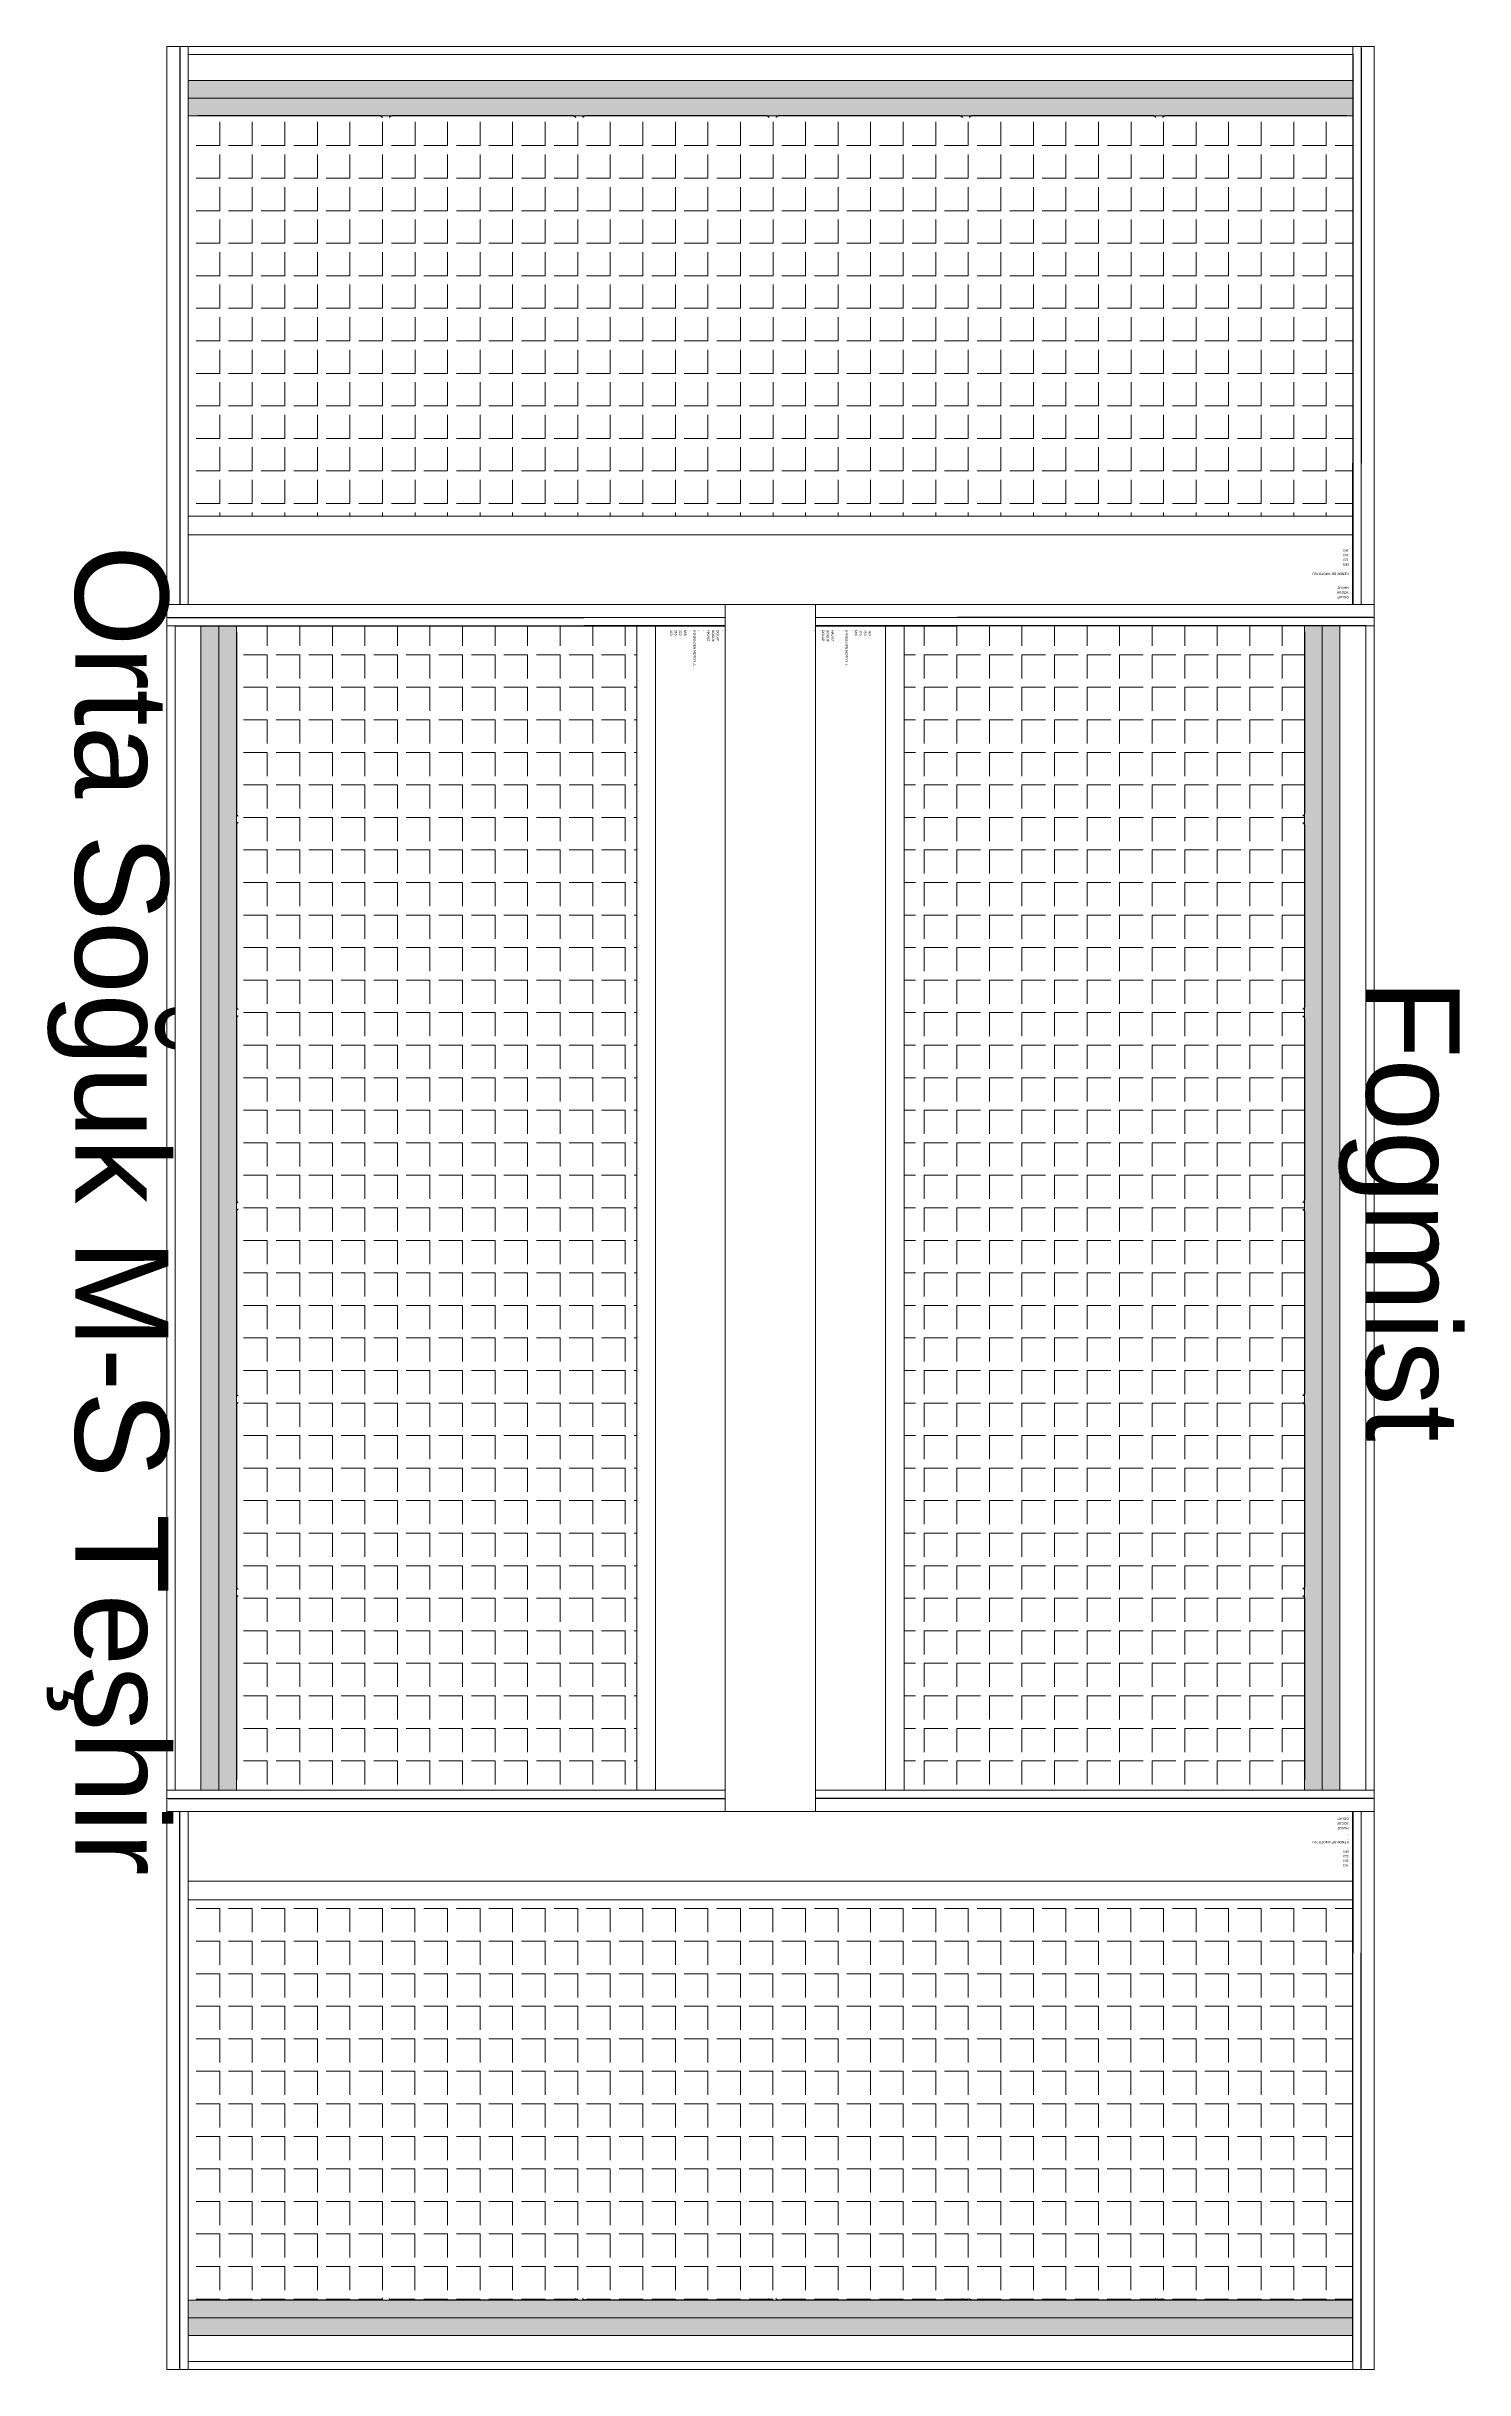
# Model space of a CAD drawing. Extents: x 2698 to 184165, y 3805 to 33846.
# Drawn here: x 165493 to 165797.3, y 29646 to 30144.8 of the extents above; entities that cross this region are included whole.
import ezdxf
from ezdxf.enums import TextEntityAlignment as Align

# ---------------------------------------------------------------- set-up
doc = ezdxf.new("R2010")
doc.units = 0
doc.header["$LTSCALE"] = 2
doc.layers.get('0').update_dxf_attribs({"color": 252, "linetype": 'CONTINUOUS'})
doc.layers.add('_MCA-0-MIM', color=252, linetype='CONTINUOUS', lineweight=18)
doc.layers.add('Planogram', color=252, linetype='CONTINUOUS')
doc.styles.get("Standard").update_dxf_attribs({"font": 'arial.ttf'})
doc.styles.add('Text Of Place', font='swissl.ttf', dxfattribs={"height": 50})
pattern_1 = [(270, (10589.6444, 17025.2724), (1.397, -3e-16), [1.016, -0.381]), (360, (10589.6444, 17025.2724), (3e-16, 1.397), [1.016, -0.381])]

# ---------------------------------------------------------------- blocks, each defined once
blk = doc.blocks.new('Soğuk M-S orta teşhir')
at = {"transparency": 33554687}
h = blk.add_hatch(dxfattribs=at)
h.set_pattern_fill('ANGLE', color=256, angle=-90)
h.set_pattern_definition([(270, (10589.6444, 17025.2724), (6.985, -1e-15), [5.08, -1.905]), (360, (10589.6444, 17025.2724), (2e-15, 6.985), [5.08, -1.905])])
h.paths.add_polyline_path([(13637.11, 3217.88), (13637.11, 3131.96), (13887.09, 3131.96), (13887.09, 3217.88)])
h = blk.add_hatch(dxfattribs=at)
h.set_pattern_fill('ANGLE', color=256, scale=0.2, angle=-90)
h.set_pattern_definition(pattern_1)
h.paths.add_polyline_path([(13887.07, 3128.16), (13887.07, 3131.96), (13637.11, 3131.96), (13637.11, 3128.16)])
h = blk.add_hatch(dxfattribs=at)
h.set_pattern_fill('ANGLE', color=256, scale=0.2, angle=-90)
h.set_pattern_definition(pattern_1)
h.paths.add_polyline_path([(13887.07, 3124.35), (13887.07, 3128.16), (13637.11, 3128.16), (13637.11, 3124.35)])
at = {"linetype": 'Continuous', "lineweight": 25}
for p, q in [((13637.11, 3236.87), (13637.11, 3236.87)), ((13637.11, 3236.87), (13637.11, 3206.51)), ((13637.11, 3118.79), (13637.11, 3236.87)), ((13888.88, 3206.51), (13888.88, 3236.87)), ((13635.33, 3117.31), (13635.33, 3206.51)), ((13888.88, 3117.31), (13888.88, 3206.51)), ((13638.39, 3131.96), (13677.39, 3131.96)), ((13679.89, 3131.96), (13718.89, 3131.96)), ((13721.39, 3131.96), (13760.39, 3131.96)), ((13762.89, 3131.96), (13801.89, 3131.96)), ((13804.39, 3131.96), (13843.39, 3131.96)), ((13845.89, 3131.96), (13884.89, 3131.96))]:
    blk.add_line(p, q, dxfattribs=at)
for p, q in [((13887.09, 3117.03), (13887.09, 3236.88)), ((13637.11, 3118.79), (13887.09, 3118.79))]:
    blk.add_line(p, q)
for points in [[(13635.33, 3236.87), (13635.33, 3117.03), (13632.56, 3117.03), (13632.56, 3236.87)], [(13637.11, 3117.03), (13637.11, 3236.87), (13635.33, 3236.87), (13635.33, 3117.03)], [(13887.09, 3221.88), (13887.09, 3236.87), (13637.11, 3236.87), (13637.11, 3221.88)], [(13887.09, 3117.03), (13887.09, 3236.87), (13888.88, 3236.87), (13888.88, 3117.03)], [(13888.88, 3236.87), (13888.88, 3117.03), (13891.65, 3117.03), (13891.65, 3236.87)], [(13637.11, 3217.88), (13637.11, 3131.96), (13887.09, 3131.96), (13887.09, 3217.88)], [(13887.07, 3128.16), (13887.07, 3131.96), (13637.11, 3131.96), (13637.11, 3128.16)], [(13887.07, 3124.35), (13887.07, 3128.16), (13637.11, 3128.16), (13637.11, 3124.35)], [(13637.11, 3118.79), (13637.11, 3117.03), (13887.09, 3117.03), (13887.09, 3118.79)]]:
    blk.add_lwpolyline(points, close=True)
at = {"linetype": 'Continuous', "lineweight": 25, "flags": 128}
for points in [[(13677.39, 3131.96), (13677.49, 3131.97), (13677.59, 3131.99), (13677.67, 3132.02), (13677.75, 3132.07), (13677.81, 3132.12), (13677.86, 3132.18), (13677.89, 3132.25), (13677.89, 3132.31)], [(13679.39, 3132.31), (13679.4, 3132.25), (13679.43, 3132.18), (13679.48, 3132.12), (13679.54, 3132.07), (13679.62, 3132.02), (13679.7, 3131.99), (13679.8, 3131.97), (13679.89, 3131.96)], [(13718.89, 3131.96), (13718.99, 3131.97), (13719.09, 3131.99), (13719.17, 3132.02), (13719.25, 3132.07), (13719.31, 3132.12), (13719.36, 3132.18), (13719.39, 3132.25), (13719.39, 3132.31)], [(13720.89, 3132.31), (13720.9, 3132.25), (13720.93, 3132.18), (13720.98, 3132.12), (13721.04, 3132.07), (13721.12, 3132.02), (13721.2, 3131.99), (13721.3, 3131.97), (13721.39, 3131.96)], [(13760.39, 3131.96), (13760.49, 3131.97), (13760.59, 3131.99), (13760.67, 3132.02), (13760.75, 3132.07), (13760.81, 3132.12), (13760.86, 3132.18), (13760.89, 3132.25), (13760.89, 3132.31)], [(13762.39, 3132.31), (13762.4, 3132.25), (13762.43, 3132.18), (13762.48, 3132.12), (13762.54, 3132.07), (13762.62, 3132.02), (13762.7, 3131.99), (13762.8, 3131.97), (13762.89, 3131.96)], [(13801.89, 3131.96), (13801.99, 3131.97), (13802.09, 3131.99), (13802.17, 3132.02), (13802.25, 3132.07), (13802.31, 3132.12), (13802.36, 3132.18), (13802.39, 3132.25), (13802.39, 3132.31)], [(13803.89, 3132.31), (13803.9, 3132.25), (13803.93, 3132.18), (13803.98, 3132.12), (13804.04, 3132.07), (13804.12, 3132.02), (13804.2, 3131.99), (13804.3, 3131.97), (13804.39, 3131.96)], [(13843.39, 3131.96), (13843.49, 3131.97), (13843.59, 3131.99), (13843.67, 3132.02), (13843.75, 3132.07), (13843.81, 3132.12), (13843.86, 3132.18), (13843.89, 3132.25), (13843.89, 3132.31)], [(13845.39, 3132.31), (13845.4, 3132.25), (13845.43, 3132.18), (13845.48, 3132.12), (13845.54, 3132.07), (13845.62, 3132.02), (13845.7, 3131.99), (13845.8, 3131.97), (13845.89, 3131.96)]]:
    blk.add_lwpolyline(points, dxfattribs=at)
at = {"layer": 'Planogram'}
for tag, p, height in [('ALAN', (13638.02, 3235.03), 0.5), ('ALT_TIP', (13638.02, 3233.03), 0.5), ('KILITLI', (13638.02, 3236.03), 0.1), ('TIP', (13638.02, 3234.03), 0.5), ('TANIM', (13638.02, 3232.03), 0.5), ('ALT_TANIM', (13638.02, 3231.03), 0.5), ('YAPI', (13638.02, 3229.03), 0.5), ('KAPAK', (13638.02, 3230.03), 0.5), ('KULLANIM_SEKLI', (13638.02, 3228.03), 0.5), ('KULLANIM', (13638.02, 3227.03), 0.5), ('YUKSEKLIK', (13638.02, 3224.03), 0.5), ('DERINLIK', (13638.02, 3226.03), 0.5), ('UZUNLUK', (13638.02, 3225.03), 0.5)]:
    blk.add_attdef(tag, p, '', height=height, dxfattribs=at)
blk = doc.blocks.new('ZEMİN KAT')
ref = blk.add_blockref('Soğuk M-S orta teşhir', (186837, 33261.81), dxfattribs=dict(rotation=180))
ref.add_attrib('ALAN', '-', (173198.98, 30025.78), dxfattribs={"layer": 'Planogram', "height": 0.5, "rotation": 180})
ref.add_attrib('KILITLI', 'H', (173198.98, 30024.78), dxfattribs={"layer": 'Planogram', "height": 0.1, "rotation": 180})
ref.add_attrib('YUKSEKLIK', '160', (173198.98, 30036.78), dxfattribs={"layer": 'Planogram', "height": 0.5, "rotation": 180})
ref.add_attrib('UZUNLUK', '250', (173198.98, 30035.78), dxfattribs={"layer": 'Planogram', "height": 0.5, "rotation": 180})
ref.add_attrib('DERINLIK', '120', (173198.98, 30034.78), dxfattribs={"layer": 'Planogram', "height": 0.5, "rotation": 180})
ref.add_attrib('KULLANIM', 'M/S', (173198.98, 30033.78), dxfattribs={"layer": 'Planogram', "height": 0.5, "rotation": 180})
ref.add_attrib('KULLANIM_SEKLI', '-', (173198.98, 30032.78), dxfattribs={"layer": 'Planogram', "height": 0.5, "rotation": 180})
ref.add_attrib('YAPI', 'KENDINDEN MOTORLU', (173198.98, 30031.78), dxfattribs={"layer": 'Planogram', "height": 0.5, "rotation": 180})
ref.add_attrib('KAPAK', '-', (173198.98, 30030.78), dxfattribs={"layer": 'Planogram', "height": 0.5, "rotation": 180})
ref.add_attrib('ALT_TANIM', '-', (173198.98, 30029.78), dxfattribs={"layer": 'Planogram', "height": 0.5, "rotation": 180})
ref.add_attrib('TANIM', 'HAVUZ', (173198.98, 30028.78), dxfattribs={"layer": 'Planogram', "height": 0.5, "rotation": 180})
ref.add_attrib('ALT_TIP', 'SOGUK', (173198.98, 30027.78), dxfattribs={"layer": 'Planogram', "height": 0.5, "rotation": 180})
ref.add_attrib('TIP', 'DOLAP', (173198.98, 30026.78), dxfattribs={"layer": 'Planogram', "height": 0.5, "rotation": 180})
ref = blk.add_blockref('Soğuk M-S orta teşhir', (169828.32, 43657.49), dxfattribs=dict(rotation=270))
ref.add_attrib('ALAN', '-', (173064.35, 30019.47), dxfattribs={"layer": 'Planogram', "height": 0.5, "rotation": 270})
ref.add_attrib('KILITLI', 'H', (173065.35, 30019.47), dxfattribs={"layer": 'Planogram', "height": 0.1, "rotation": 270})
ref.add_attrib('YUKSEKLIK', '160', (173053.35, 30019.47), dxfattribs={"layer": 'Planogram', "height": 0.5, "rotation": 270})
ref.add_attrib('UZUNLUK', '250', (173054.35, 30019.47), dxfattribs={"layer": 'Planogram', "height": 0.5, "rotation": 270})
ref.add_attrib('DERINLIK', '120', (173055.35, 30019.47), dxfattribs={"layer": 'Planogram', "height": 0.5, "rotation": 270})
ref.add_attrib('KULLANIM', 'M/S', (173056.35, 30019.47), dxfattribs={"layer": 'Planogram', "height": 0.5, "rotation": 270})
ref.add_attrib('KULLANIM_SEKLI', '-', (173057.35, 30019.47), dxfattribs={"layer": 'Planogram', "height": 0.5, "rotation": 270})
ref.add_attrib('YAPI', 'KENDINDEN MOTORLU', (173058.35, 30019.47), dxfattribs={"layer": 'Planogram', "height": 0.5, "rotation": 270})
ref.add_attrib('KAPAK', '-', (173059.35, 30019.47), dxfattribs={"layer": 'Planogram', "height": 0.5, "rotation": 270})
ref.add_attrib('ALT_TANIM', '-', (173060.35, 30019.47), dxfattribs={"layer": 'Planogram', "height": 0.5, "rotation": 270})
ref.add_attrib('TANIM', 'HAVUZ', (173061.35, 30019.47), dxfattribs={"layer": 'Planogram', "height": 0.5, "rotation": 270})
ref.add_attrib('ALT_TIP', 'SOGUK', (173062.35, 30019.47), dxfattribs={"layer": 'Planogram', "height": 0.5, "rotation": 270})
ref.add_attrib('TIP', 'DOLAP', (173063.35, 30019.47), dxfattribs={"layer": 'Planogram', "height": 0.5, "rotation": 270})
ref = blk.add_blockref('Soğuk M-S orta teşhir', (176321.47, 43657.49), dxfattribs=dict(xscale=-1, rotation=90))
ref.add_attrib('ALAN', '-', (173085.38, 30019.47), dxfattribs={"layer": 'Planogram', "height": 0.5, "rotation": 270})
ref.add_attrib('KILITLI', 'H', (173084.35, 30019.47), dxfattribs={"layer": 'Planogram', "height": 0.1, "rotation": 270})
ref.add_attrib('YUKSEKLIK', '160', (173095.95, 30019.47), dxfattribs={"layer": 'Planogram', "height": 0.5, "rotation": 270})
ref.add_attrib('UZUNLUK', '250', (173094.95, 30019.47), dxfattribs={"layer": 'Planogram', "height": 0.5, "rotation": 270})
ref.add_attrib('DERINLIK', '120', (173093.95, 30019.47), dxfattribs={"layer": 'Planogram', "height": 0.5, "rotation": 270})
ref.add_attrib('KULLANIM', 'M/S', (173092.95, 30019.47), dxfattribs={"layer": 'Planogram', "height": 0.5, "rotation": 270})
ref.add_attrib('KULLANIM_SEKLI', '-', (173092.38, 30019.47), dxfattribs={"layer": 'Planogram', "height": 0.5, "rotation": 270})
ref.add_attrib('YAPI', 'KENDINDEN MOTORLU', (173090.95, 30019.47), dxfattribs={"layer": 'Planogram', "height": 0.5, "rotation": 270})
ref.add_attrib('KAPAK', '-', (173090.38, 30019.47), dxfattribs={"layer": 'Planogram', "height": 0.5, "rotation": 270})
ref.add_attrib('ALT_TANIM', '-', (173089.38, 30019.47), dxfattribs={"layer": 'Planogram', "height": 0.5, "rotation": 270})
ref.add_attrib('TANIM', 'HAVUZ', (173087.95, 30019.47), dxfattribs={"layer": 'Planogram', "height": 0.5, "rotation": 270})
ref.add_attrib('ALT_TIP', 'SOGUK', (173086.95, 30019.47), dxfattribs={"layer": 'Planogram', "height": 0.5, "rotation": 270})
ref.add_attrib('TIP', 'DOLAP', (173085.95, 30019.47), dxfattribs={"layer": 'Planogram', "height": 0.5, "rotation": 270})
ref = blk.add_blockref('Soğuk M-S orta teşhir', (186837, 26528.97), dxfattribs=dict(xscale=-1))
ref.add_attrib('ALAN', '-', (173198.98, 29765.06), dxfattribs={"layer": 'Planogram', "height": 0.5, "rotation": 180})
ref.add_attrib('KILITLI', 'H', (173198.98, 29766.1), dxfattribs={"layer": 'Planogram', "height": 0.1, "rotation": 180})
ref.add_attrib('YUKSEKLIK', '160', (173198.98, 29754.49), dxfattribs={"layer": 'Planogram', "height": 0.5, "rotation": 180})
ref.add_attrib('UZUNLUK', '250', (173198.98, 29755.49), dxfattribs={"layer": 'Planogram', "height": 0.5, "rotation": 180})
ref.add_attrib('DERINLIK', '120', (173198.98, 29756.49), dxfattribs={"layer": 'Planogram', "height": 0.5, "rotation": 180})
ref.add_attrib('KULLANIM', 'M/S', (173198.98, 29757.5), dxfattribs={"layer": 'Planogram', "height": 0.5, "rotation": 180})
ref.add_attrib('KULLANIM_SEKLI', '-', (173198.98, 29758.06), dxfattribs={"layer": 'Planogram', "height": 0.5, "rotation": 180})
ref.add_attrib('YAPI', 'KENDINDEN MOTORLU', (173198.98, 29759.5), dxfattribs={"layer": 'Planogram', "height": 0.5, "rotation": 180})
ref.add_attrib('KAPAK', '-', (173198.98, 29760.06), dxfattribs={"layer": 'Planogram', "height": 0.5, "rotation": 180})
ref.add_attrib('ALT_TANIM', '-', (173198.98, 29761.06), dxfattribs={"layer": 'Planogram', "height": 0.5, "rotation": 180})
ref.add_attrib('TANIM', 'HAVUZ', (173198.98, 29762.49), dxfattribs={"layer": 'Planogram', "height": 0.5, "rotation": 180})
ref.add_attrib('ALT_TIP', 'SOGUK', (173198.98, 29763.5), dxfattribs={"layer": 'Planogram', "height": 0.5, "rotation": 180})
ref.add_attrib('TIP', 'DOLAP', (173198.98, 29764.5), dxfattribs={"layer": 'Planogram', "height": 0.5, "rotation": 180})
at = {"style": 'Text Of Place'}
for s, p in [('Orta Soğuk M-S Teşhir', (172925.69, 29894.87)), ('Fogmist', (173202.8, 29894.87))]:
    blk.add_text(s, height=20, rotation=270, dxfattribs=at).set_placement(p, align=Align.CENTER)
for tag, p in [('PLN_ID', (172923.07, 31560.21)), ('FORMAT', (174194.75, 31176.9)), ('UNITE_SAYISI', (174194.95, 31176.65)), ('GRUP', (174195.11, 31176.44)), ('PLANOGRAM_ADI', (174195.28, 31176.24)), ('PLN_ID', (173932.96, 31088.8)), ('FORMAT', (173764.03, 30846.27)), ('UNITE_SAYISI', (173764.22, 30846.03)), ('GRUP', (173764.39, 30845.81)), ('PLANOGRAM_ADI', (173764.55, 30845.61)), ('PLN_ID', (173765.43, 30824.23)), ('PLN_ID', (173999.9, 30002.66)), ('FORMAT', (170580.58, 29917.48)), ('UNITE_SAYISI', (170580.78, 29917.24)), ('GRUP', (170580.94, 29917.03)), ('PLANOGRAM_ADI', (170581.11, 29916.83)), ('PLN_ID', (170581.99, 29895.45)), ('FORMAT', (169488.77, 29510.59)), ('UNITE_SAYISI', (169488.97, 29510.35)), ('GRUP', (169489.13, 29510.13)), ('PLANOGRAM_ADI', (169489.3, 29509.94)), ('PLN_ID', (169490.17, 29488.55)), ('FORMAT', (173143.41, 29324.4)), ('UNITE_SAYISI', (173143.61, 29324.16)), ('GRUP', (173143.77, 29323.95)), ('PLANOGRAM_ADI', (173143.94, 29323.75)), ('PLN_ID', (173144.81, 29302.36))]:
    blk.add_attdef(tag, p, '', height=0.162, rotation=35.4182)
at = {"color": 252}
for tag, p in [('FORMAT', (173517.63, 30361.88)), ('UNITE_SAYISI', (173517.82, 30361.64)), ('GRUP', (173517.99, 30361.43)), ('PLANOGRAM_ADI', (173518.15, 30361.23)), ('PLN_ID', (173519.03, 30339.85)), ('FORMAT', (174014.71, 29571.22)), ('UNITE_SAYISI', (174014.9, 29570.97)), ('GRUP', (174015.07, 29570.76)), ('PLANOGRAM_ADI', (174015.23, 29570.56)), ('PLN_ID', (174016.11, 29549.18))]:
    blk.add_attdef(tag, p, '', height=0.162, rotation=35.4182, dxfattribs=at)
at = {"layer": 'Planogram'}
for tag, p, height, rotation in [('YUKSEKLIK', (172905.05, 31699.57), 0.5, 180), ('UZUNLUK', (172905.05, 31698.57), 0.5, 180), ('DERINLIK', (172905.05, 31697.57), 0.5, 180), ('YUKSEKLIK', (173410.05, 31699.57), 0.5, 180), ('UZUNLUK', (173410.05, 31698.57), 0.5, 180), ('DERINLIK', (173410.05, 31697.57), 0.5, 180), ('KULLANIM_SEKLI', (172905.05, 31695.57), 0.5, 180), ('ALT_TANIM', (172905.05, 31692.57), 0.5, 180), ('KULLANIM', (172905.05, 31696.57), 0.5, 180), ('KAPAK', (172905.05, 31693.57), 0.5, 180), ('YAPI', (172905.05, 31694.57), 0.5, 180), ('KULLANIM_SEKLI', (173410.05, 31695.57), 0.5, 180), ('ALT_TANIM', (173410.05, 31692.57), 0.5, 180), ('KULLANIM', (173410.05, 31696.57), 0.5, 180), ('KAPAK', (173410.05, 31693.57), 0.5, 180), ('YAPI', (173410.05, 31694.57), 0.5, 180), ('ALT_TIP', (172905.05, 31690.57), 0.5, 180), ('TANIM', (172905.05, 31691.57), 0.5, 180), ('ALAN', (172905.05, 31688.57), 0.5, 180), ('TIP', (172905.05, 31689.57), 0.5, 180), ('KILITLI', (172905.05, 31687.57), 0.1, 180), ('ALT_TIP', (173410.05, 31690.57), 0.5, 180), ('TANIM', (173410.05, 31691.57), 0.5, 180), ('ALAN', (173410.05, 31688.57), 0.5, 180), ('TIP', (173410.05, 31689.57), 0.5, 180), ('KILITLI', (173410.05, 31687.57), 0.1, 180), ('YUKSEKLIK', (173413.39, 31616), 0.5, 270), ('UZUNLUK', (173414.39, 31616), 0.5, 270), ('DERINLIK', (173415.39, 31616), 0.5, 270), ('KULLANIM', (173416.39, 31616), 0.5, 270), ('KULLANIM_SEKLI', (173417.39, 31616), 0.5, 270), ('YAPI', (173418.39, 31616), 0.5, 270), ('KAPAK', (173419.39, 31616), 0.5, 270), ('ALT_TANIM', (173420.39, 31616), 0.5, 270), ('TANIM', (173421.39, 31616), 0.5, 270), ('ALT_TIP', (173422.39, 31616), 0.5, 270), ('TIP', (173423.39, 31616), 0.5, 270), ('ALAN', (173424.39, 31616), 0.5, 270), ('KILITLI', (173425.39, 31616), 0.1, 270), ('YUKSEKLIK', (173511.98, 31599.42), 0.5, 180), ('UZUNLUK', (173511.98, 31598.42), 0.5, 180), ('YUKSEKLIK', (174141.98, 31599.42), 0.5, 180), ('UZUNLUK', (174141.98, 31598.42), 0.5, 180), ('KULLANIM_SEKLI', (173511.98, 31595.42), 0.5, 180), ('KULLANIM', (173511.98, 31596.42), 0.5, 180), ('DERINLIK', (173511.98, 31597.42), 0.5, 180), ('KAPAK', (173511.98, 31593.42), 0.5, 180), ('YAPI', (173511.98, 31594.42), 0.5, 180), ('KULLANIM_SEKLI', (174141.98, 31595.42), 0.5, 180), ('KULLANIM', (174141.98, 31596.42), 0.5, 180), ('DERINLIK', (174141.98, 31597.42), 0.5, 180), ('KAPAK', (174141.98, 31593.42), 0.5, 180), ('YAPI', (174141.98, 31594.42), 0.5, 180), ('ALT_TANIM', (173511.98, 31592.42), 0.5, 180), ('ALT_TIP', (173511.98, 31590.42), 0.5, 180), ('TANIM', (173511.98, 31591.42), 0.5, 180), ('ALAN', (173511.98, 31588.42), 0.5, 180), ('TIP', (173511.98, 31589.42), 0.5, 180), ('ALT_TANIM', (174141.98, 31592.42), 0.5, 180), ('ALT_TIP', (174141.98, 31590.42), 0.5, 180), ('TANIM', (174141.98, 31591.42), 0.5, 180), ('ALAN', (174141.98, 31588.42), 0.5, 180), ('TIP', (174141.98, 31589.42), 0.5, 180), ('KILITLI', (173511.98, 31587.42), 0.1, 180), ('KILITLI', (174141.98, 31587.42), 0.1, 180), ('YUKSEKLIK', (173413.39, 31517), 0.5, 270), ('UZUNLUK', (173414.39, 31517), 0.5, 270), ('DERINLIK', (173415.39, 31517), 0.5, 270), ('KULLANIM', (173416.39, 31517), 0.5, 270), ('KULLANIM_SEKLI', (173417.39, 31517), 0.5, 270), ('YAPI', (173418.39, 31517), 0.5, 270), ('KAPAK', (173419.39, 31517), 0.5, 270), ('ALT_TANIM', (173420.39, 31517), 0.5, 270), ('TANIM', (173421.39, 31517), 0.5, 270), ('ALT_TIP', (173422.39, 31517), 0.5, 270), ('TIP', (173423.39, 31517), 0.5, 270), ('ALAN', (173424.39, 31517), 0.5, 270), ('KILITLI', (173425.39, 31517), 0.1, 270), ('YUKSEKLIK', (174167.32, 31514.11), 0.5, 270), ('UZUNLUK', (174168.32, 31514.11), 0.5, 270), ('DERINLIK', (174169.32, 31514.11), 0.5, 270), ('KULLANIM', (174170.32, 31514.11), 0.5, 270), ('KULLANIM_SEKLI', (174171.32, 31514.11), 0.5, 270), ('YAPI', (174172.32, 31514.11), 0.5, 270), ('KAPAK', (174173.32, 31514.11), 0.5, 270), ('ALT_TANIM', (174174.32, 31514.11), 0.5, 270), ('TANIM', (174175.32, 31514.11), 0.5, 270), ('ALT_TIP', (174176.32, 31514.11), 0.5, 270), ('TIP', (174177.32, 31514.11), 0.5, 270), ('ALAN', (174178.32, 31514.11), 0.5, 270), ('KILITLI', (174179.32, 31514.11), 0.1, 270), ('KULLANIM_SEKLI', (174251.9, 31259.11), 0.5, 90), ('KILITLI', (174243.9, 31259.11), 0.1, 90), ('ALAN', (174244.9, 31259.11), 0.5, 90), ('TIP', (174245.9, 31259.11), 0.5, 90), ('ALT_TIP', (174246.9, 31259.11), 0.5, 90), ('TANIM', (174247.9, 31259.11), 0.5, 90), ('ALT_TANIM', (174248.9, 31259.11), 0.5, 90), ('KAPAK', (174249.9, 31259.11), 0.5, 90), ('YAPI', (174250.9, 31259.11), 0.5, 90), ('KULLANIM', (174252.9, 31259.11), 0.5, 90), ('DERINLIK', (174253.9, 31259.11), 0.5, 90), ('UZUNLUK', (174254.9, 31259.11), 0.5, 90), ('YUKSEKLIK', (174255.9, 31259.11), 0.5, 90), ('KULLANIM_SEKLI', (173992.31, 30934.24), 0.5, 90), ('KILITLI', (173984.31, 30934.24), 0.1, 90), ('ALAN', (173985.31, 30934.24), 0.5, 90), ('TIP', (173986.31, 30934.24), 0.5, 90), ('ALT_TIP', (173987.31, 30934.24), 0.5, 90), ('TANIM', (173988.31, 30934.24), 0.5, 90), ('ALT_TANIM', (173989.31, 30934.24), 0.5, 90), ('KAPAK', (173990.31, 30934.24), 0.5, 90), ('YAPI', (173991.31, 30934.24), 0.5, 90), ('KULLANIM', (173993.31, 30934.24), 0.5, 90), ('DERINLIK', (173994.31, 30934.24), 0.5, 90), ('UZUNLUK', (173995.31, 30934.24), 0.5, 90), ('YUKSEKLIK', (173996.31, 30934.24), 0.5, 90), ('YUKSEKLIK', (173907.74, 30934.24), 0.5, 270), ('UZUNLUK', (173908.74, 30934.24), 0.5, 270), ('DERINLIK', (173909.74, 30934.24), 0.5, 270), ('KULLANIM', (173910.74, 30934.24), 0.5, 270), ('KULLANIM_SEKLI', (173911.74, 30934.24), 0.5, 270), ('YAPI', (173912.74, 30934.24), 0.5, 270), ('KAPAK', (173913.74, 30934.24), 0.5, 270), ('ALT_TANIM', (173914.74, 30934.24), 0.5, 270), ('TANIM', (173915.74, 30934.24), 0.5, 270), ('ALT_TIP', (173916.74, 30934.24), 0.5, 270), ('TIP', (173917.74, 30934.24), 0.5, 270), ('ALAN', (173918.74, 30934.24), 0.5, 270), ('KILITLI', (173919.74, 30934.24), 0.1, 270), ('YUKSEKLIK', (169421.81, 30001.88), 0.5, 270), ('UZUNLUK', (169422.81, 30001.88), 0.5, 270), ('DERINLIK', (169423.81, 30001.88), 0.5, 270), ('KULLANIM', (169424.81, 30001.88), 0.5, 270), ('KULLANIM_SEKLI', (169425.81, 30001.88), 0.5, 270), ('YAPI', (169426.81, 30001.88), 0.5, 270), ('KAPAK', (169427.81, 30001.88), 0.5, 270), ('ALT_TANIM', (169428.81, 30001.88), 0.5, 270), ('TANIM', (169429.81, 30001.88), 0.5, 270), ('ALT_TIP', (169430.81, 30001.88), 0.5, 270), ('TIP', (169431.81, 30001.88), 0.5, 270), ('ALAN', (169432.81, 30001.88), 0.5, 270), ('KILITLI', (169433.81, 30001.88), 0.1, 270), ('YUKSEKLIK', (169420.38, 29996.88), 0.5, 270), ('UZUNLUK', (169421.38, 29996.88), 0.5, 270), ('DERINLIK', (169422.38, 29996.88), 0.5, 270), ('KULLANIM', (169423.38, 29996.88), 0.5, 270), ('KULLANIM_SEKLI', (169424.38, 29996.88), 0.5, 270), ('YAPI', (169425.38, 29996.88), 0.5, 270), ('KAPAK', (169426.38, 29996.88), 0.5, 270), ('ALT_TANIM', (169427.38, 29996.88), 0.5, 270), ('TANIM', (169428.38, 29996.88), 0.5, 270), ('ALT_TIP', (169429.38, 29996.88), 0.5, 270), ('TIP', (169430.38, 29996.88), 0.5, 270), ('ALAN', (169431.38, 29996.88), 0.5, 270), ('KILITLI', (169432.38, 29996.88), 0.1, 270), ('YUKSEKLIK', (169420.38, 29746.88), 0.5, 270), ('UZUNLUK', (169421.38, 29746.88), 0.5, 270), ('DERINLIK', (169422.38, 29746.88), 0.5, 270), ('KULLANIM', (169423.38, 29746.88), 0.5, 270), ('KULLANIM_SEKLI', (169424.38, 29746.88), 0.5, 270), ('YAPI', (169425.38, 29746.88), 0.5, 270), ('KAPAK', (169426.38, 29746.88), 0.5, 270), ('ALT_TANIM', (169427.38, 29746.88), 0.5, 270), ('TANIM', (169428.38, 29746.88), 0.5, 270), ('ALT_TIP', (169429.38, 29746.88), 0.5, 270), ('TIP', (169430.38, 29746.88), 0.5, 270), ('ALAN', (169431.38, 29746.88), 0.5, 270), ('KILITLI', (169432.38, 29746.88), 0.1, 270), ('YUKSEKLIK', (169421.81, 29496.88), 0.5, 270), ('UZUNLUK', (169422.81, 29496.88), 0.5, 270), ('DERINLIK', (169423.81, 29496.88), 0.5, 270), ('KULLANIM', (169424.81, 29496.88), 0.5, 270), ('KULLANIM_SEKLI', (169425.81, 29496.88), 0.5, 270), ('YAPI', (169426.81, 29496.88), 0.5, 270), ('KAPAK', (169427.81, 29496.88), 0.5, 270), ('ALT_TANIM', (169428.81, 29496.88), 0.5, 270), ('TANIM', (169429.81, 29496.88), 0.5, 270), ('ALT_TIP', (169430.81, 29496.88), 0.5, 270), ('TIP', (169431.81, 29496.88), 0.5, 270), ('ALAN', (169432.81, 29496.88), 0.5, 270), ('KILITLI', (169433.81, 29496.88), 0.1, 270)]:
    blk.add_attdef(tag, p, '', height=height, rotation=rotation, dxfattribs=at)
for tag, p, height in [('KILITLI', (173511.98, 31522.85), 0.1), ('ALAN', (173761.98, 31526.63), 0.5), ('ALT_TIP', (173761.98, 31524.63), 0.5), ('ALT_TANIM', (173761.98, 31522.63), 0.5), ('KILITLI', (173761.98, 31527.63), 0.1), ('TIP', (173761.98, 31525.63), 0.5), ('TANIM', (173761.98, 31523.63), 0.5), ('ALAN', (173511.98, 31521.85), 0.5), ('ALT_TIP', (173511.98, 31519.85), 0.5), ('ALT_TANIM', (173511.98, 31517.85), 0.5), ('TIP', (173511.98, 31520.85), 0.5), ('TANIM', (173511.98, 31518.85), 0.5), ('YAPI', (173761.98, 31520.63), 0.5), ('KAPAK', (173761.98, 31521.63), 0.5), ('KULLANIM_SEKLI', (173761.98, 31519.63), 0.5), ('KULLANIM', (173761.98, 31518.63), 0.5), ('DERINLIK', (173761.98, 31517.63), 0.5), ('YAPI', (173511.98, 31515.85), 0.5), ('KAPAK', (173511.98, 31516.85), 0.5), ('KULLANIM_SEKLI', (173511.98, 31514.85), 0.5), ('KULLANIM', (173511.98, 31513.85), 0.5), ('DERINLIK', (173511.98, 31512.85), 0.5), ('YUKSEKLIK', (173761.98, 31515.63), 0.5), ('UZUNLUK', (173761.98, 31516.63), 0.5), ('YUKSEKLIK', (173511.98, 31510.85), 0.5), ('UZUNLUK', (173511.98, 31511.85), 0.5), ('ALAN', (173279.27, 29266.91), 0.5), ('ALT_TIP', (173279.27, 29264.91), 0.5), ('ALT_TANIM', (173279.27, 29262.91), 0.5), ('KILITLI', (173279.27, 29267.91), 0.1), ('TIP', (173279.27, 29265.91), 0.5), ('TANIM', (173279.27, 29263.91), 0.5), ('YAPI', (173279.27, 29260.91), 0.5), ('KAPAK', (173279.27, 29261.91), 0.5), ('KULLANIM_SEKLI', (173279.27, 29259.91), 0.5), ('KULLANIM', (173279.27, 29258.91), 0.5), ('DERINLIK', (173279.27, 29257.91), 0.5), ('YUKSEKLIK', (173279.27, 29255.91), 0.5), ('UZUNLUK', (173279.27, 29256.91), 0.5)]:
    blk.add_attdef(tag, p, '', height=height, dxfattribs=at)
at = {"layer": 'Planogram', "color": 252}
for tag, p, height in [('ALAN', (173023.25, 31229.96), 0.5), ('KILITLI', (173023.25, 31230.96), 0.1), ('TIP', (173023.25, 31228.96), 0.5), ('ALAN', (173383.38, 31229.96), 0.5), ('KILITLI', (173383.38, 31230.96), 0.1), ('TIP', (173383.38, 31228.96), 0.5), ('ALT_TIP', (173023.25, 31227.96), 0.5), ('ALT_TANIM', (173023.25, 31225.96), 0.5), ('TANIM', (173023.25, 31226.96), 0.5), ('YAPI', (173023.25, 31223.96), 0.5), ('KAPAK', (173023.25, 31224.96), 0.5), ('ALT_TIP', (173383.38, 31227.96), 0.5), ('ALT_TANIM', (173383.38, 31225.96), 0.5), ('YAPI', (173383.38, 31223.96), 0.5), ('TANIM', (173383.38, 31226.96), 0.5), ('KAPAK', (173383.38, 31224.96), 0.5), ('YUKSEKLIK', (173023.25, 31218.96), 0.5), ('KULLANIM_SEKLI', (173023.25, 31222.96), 0.5), ('KULLANIM', (173023.25, 31221.96), 0.5), ('DERINLIK', (173023.25, 31220.96), 0.5), ('UZUNLUK', (173023.25, 31219.96), 0.5), ('YUKSEKLIK', (173383.38, 31218.96), 0.5), ('UZUNLUK', (173383.38, 31219.96), 0.5), ('KULLANIM_SEKLI', (173383.38, 31222.96), 0.5), ('KULLANIM', (173383.38, 31221.96), 0.5), ('DERINLIK', (173383.38, 31220.96), 0.5), ('ALAN', (173023.25, 30403.96), 0.5), ('ALT_TIP', (173023.25, 30401.96), 0.5), ('KILITLI', (173023.25, 30404.96), 0.1), ('TIP', (173023.25, 30402.96), 0.5), ('TANIM', (173023.25, 30400.96), 0.5), ('ALT_TANIM', (173023.25, 30399.96), 0.5), ('YAPI', (173023.25, 30397.96), 0.5), ('KAPAK', (173023.25, 30398.96), 0.5), ('KULLANIM_SEKLI', (173023.25, 30396.96), 0.5), ('KULLANIM', (173023.25, 30395.96), 0.5), ('YUKSEKLIK', (173023.25, 30392.96), 0.5), ('DERINLIK', (173023.25, 30394.96), 0.5), ('UZUNLUK', (173023.25, 30393.96), 0.5), ('ALAN', (173385.25, 30353.96), 0.5), ('ALT_TIP', (173385.25, 30351.96), 0.5), ('KILITLI', (173385.25, 30354.96), 0.1), ('TIP', (173385.25, 30352.96), 0.5), ('TANIM', (173385.25, 30350.96), 0.5), ('ALT_TANIM', (173385.25, 30349.96), 0.5), ('YAPI', (173385.25, 30347.96), 0.5), ('KAPAK', (173385.25, 30348.96), 0.5), ('KULLANIM_SEKLI', (173385.25, 30346.96), 0.5), ('KULLANIM', (173385.25, 30345.96), 0.5), ('YUKSEKLIK', (173385.25, 30342.96), 0.5), ('DERINLIK', (173385.25, 30344.96), 0.5), ('UZUNLUK', (173385.25, 30343.96), 0.5)]:
    blk.add_attdef(tag, p, '', height=height, dxfattribs=at)
for tag, p, height, rotation in [('YUKSEKLIK', (173386.68, 31217.53), 0.5, 270), ('UZUNLUK', (173387.68, 31217.53), 0.5, 270), ('DERINLIK', (173388.68, 31217.53), 0.5, 270), ('KULLANIM', (173389.68, 31217.53), 0.5, 270), ('KULLANIM_SEKLI', (173390.68, 31217.53), 0.5, 270), ('YAPI', (173391.68, 31217.53), 0.5, 270), ('KAPAK', (173392.68, 31217.53), 0.5, 270), ('ALT_TANIM', (173393.68, 31217.53), 0.5, 270), ('TANIM', (173394.68, 31217.53), 0.5, 270), ('ALT_TIP', (173395.68, 31217.53), 0.5, 270), ('TIP', (173396.68, 31217.53), 0.5, 270), ('ALAN', (173397.68, 31217.53), 0.5, 270), ('KILITLI', (173398.68, 31217.53), 0.1, 270), ('ALAN', (173096.83, 31032.53), 0.5, 90), ('ALT_TIP', (173098.83, 31032.53), 0.5, 90), ('TANIM', (173099.83, 31032.53), 0.5, 90), ('ALT_TANIM', (173100.83, 31032.53), 0.5, 90), ('KAPAK', (173101.83, 31032.53), 0.5, 90), ('YAPI', (173102.83, 31032.53), 0.5, 90), ('KULLANIM_SEKLI', (173103.83, 31032.53), 0.5, 90), ('KULLANIM', (173104.83, 31032.53), 0.5, 90), ('DERINLIK', (173105.83, 31032.53), 0.5, 90), ('UZUNLUK', (173106.83, 31032.53), 0.5, 90), ('YUKSEKLIK', (173107.83, 31032.53), 0.5, 90), ('ALAN', (173195.83, 31032.53), 0.5, 90), ('ALT_TIP', (173197.83, 31032.53), 0.5, 90), ('TANIM', (173198.83, 31032.53), 0.5, 90), ('ALT_TANIM', (173199.83, 31032.53), 0.5, 90), ('KAPAK', (173200.83, 31032.53), 0.5, 90), ('YAPI', (173201.83, 31032.53), 0.5, 90), ('KULLANIM_SEKLI', (173202.83, 31032.53), 0.5, 90), ('KULLANIM', (173203.83, 31032.53), 0.5, 90), ('DERINLIK', (173204.83, 31032.53), 0.5, 90), ('UZUNLUK', (173205.83, 31032.53), 0.5, 90), ('YUKSEKLIK', (173206.83, 31032.53), 0.5, 90), ('KILITLI', (173095.83, 31032.53), 0.1, 90), ('TIP', (173097.83, 31032.53), 0.5, 90), ('KILITLI', (173194.83, 31032.53), 0.1, 90), ('TIP', (173196.83, 31032.53), 0.5, 90), ('YUKSEKLIK', (173386.68, 31007.53), 0.5, 270), ('UZUNLUK', (173387.68, 31007.53), 0.5, 270), ('DERINLIK', (173388.68, 31007.53), 0.5, 270), ('KULLANIM', (173389.68, 31007.53), 0.5, 270), ('KULLANIM_SEKLI', (173390.68, 31007.53), 0.5, 270), ('YAPI', (173391.68, 31007.53), 0.5, 270), ('KAPAK', (173392.68, 31007.53), 0.5, 270), ('ALT_TANIM', (173393.68, 31007.53), 0.5, 270), ('TANIM', (173394.68, 31007.53), 0.5, 270), ('ALT_TIP', (173395.68, 31007.53), 0.5, 270), ('TIP', (173396.68, 31007.53), 0.5, 270), ('ALAN', (173397.68, 31007.53), 0.5, 270), ('KILITLI', (173398.68, 31007.53), 0.1, 270), ('ALAN', (173557.83, 30868.53), 0.5, 90), ('TIP', (173558.83, 30868.53), 0.5, 90), ('ALT_TIP', (173559.83, 30868.53), 0.5, 90), ('TANIM', (173560.83, 30868.53), 0.5, 90), ('ALT_TANIM', (173561.83, 30868.53), 0.5, 90), ('KAPAK', (173562.83, 30868.53), 0.5, 90), ('YAPI', (173563.83, 30868.53), 0.5, 90), ('KULLANIM_SEKLI', (173564.83, 30868.53), 0.5, 90), ('KULLANIM', (173565.83, 30868.53), 0.5, 90), ('DERINLIK', (173566.83, 30868.53), 0.5, 90), ('UZUNLUK', (173567.83, 30868.53), 0.5, 90), ('YUKSEKLIK', (173568.83, 30868.53), 0.5, 90), ('YUKSEKLIK', (173485.68, 30868.53), 0.5, 270), ('UZUNLUK', (173486.68, 30868.53), 0.5, 270), ('DERINLIK', (173487.68, 30868.53), 0.5, 270), ('KULLANIM', (173488.68, 30868.53), 0.5, 270), ('KULLANIM_SEKLI', (173489.68, 30868.53), 0.5, 270), ('YAPI', (173490.68, 30868.53), 0.5, 270), ('KAPAK', (173491.68, 30868.53), 0.5, 270), ('ALT_TANIM', (173492.68, 30868.53), 0.5, 270), ('TANIM', (173493.68, 30868.53), 0.5, 270), ('ALT_TIP', (173494.68, 30868.53), 0.5, 270), ('TIP', (173495.68, 30868.53), 0.5, 270), ('ALAN', (173496.68, 30868.53), 0.5, 270), ('KILITLI', (173497.68, 30868.53), 0.1, 270), ('KILITLI', (173556.83, 30868.53), 0.1, 90), ('ALT_TIP', (173098.83, 30847.53), 0.5, 90), ('TANIM', (173099.83, 30847.53), 0.5, 90), ('ALT_TANIM', (173100.83, 30847.53), 0.5, 90), ('KAPAK', (173101.83, 30847.53), 0.5, 90), ('KULLANIM_SEKLI', (173103.83, 30847.53), 0.5, 90), ('KULLANIM', (173104.83, 30847.53), 0.5, 90), ('DERINLIK', (173105.83, 30847.53), 0.5, 90), ('UZUNLUK', (173106.83, 30847.53), 0.5, 90), ('YUKSEKLIK', (173107.83, 30847.53), 0.5, 90), ('ALT_TIP', (173197.83, 30847.53), 0.5, 90), ('TANIM', (173198.83, 30847.53), 0.5, 90), ('ALT_TANIM', (173199.83, 30847.53), 0.5, 90), ('KAPAK', (173200.83, 30847.53), 0.5, 90), ('KULLANIM_SEKLI', (173202.83, 30847.53), 0.5, 90), ('KULLANIM', (173203.83, 30847.53), 0.5, 90), ('DERINLIK', (173204.83, 30847.53), 0.5, 90), ('UZUNLUK', (173205.83, 30847.53), 0.5, 90), ('YUKSEKLIK', (173206.83, 30847.53), 0.5, 90), ('KILITLI', (173095.83, 30847.53), 0.1, 90), ('ALAN', (173096.83, 30847.53), 0.5, 90), ('TIP', (173097.83, 30847.53), 0.5, 90), ('YAPI', (173102.83, 30847.53), 0.5, 90), ('KILITLI', (173194.83, 30847.53), 0.1, 90), ('ALAN', (173195.83, 30847.53), 0.5, 90), ('TIP', (173196.83, 30847.53), 0.5, 90), ('YAPI', (173201.83, 30847.53), 0.5, 90), ('ALT_TIP', (173098.83, 30662.53), 0.5, 90), ('ALT_TANIM', (173100.83, 30662.53), 0.5, 90), ('KULLANIM_SEKLI', (173103.83, 30662.53), 0.5, 90), ('KULLANIM', (173104.83, 30662.53), 0.5, 90), ('DERINLIK', (173105.83, 30662.53), 0.5, 90), ('UZUNLUK', (173106.83, 30662.53), 0.5, 90), ('YUKSEKLIK', (173107.83, 30662.53), 0.5, 90), ('ALT_TIP', (173197.83, 30662.53), 0.5, 90), ('ALT_TANIM', (173199.83, 30662.53), 0.5, 90), ('KULLANIM_SEKLI', (173202.83, 30662.53), 0.5, 90), ('KULLANIM', (173203.83, 30662.53), 0.5, 90), ('DERINLIK', (173204.83, 30662.53), 0.5, 90), ('UZUNLUK', (173205.83, 30662.53), 0.5, 90), ('YUKSEKLIK', (173206.83, 30662.53), 0.5, 90), ('KILITLI', (173095.83, 30662.53), 0.1, 90), ('ALAN', (173096.83, 30662.53), 0.5, 90), ('TIP', (173097.83, 30662.53), 0.5, 90), ('TANIM', (173099.83, 30662.53), 0.5, 90), ('KAPAK', (173101.83, 30662.53), 0.5, 90), ('YAPI', (173102.83, 30662.53), 0.5, 90), ('KILITLI', (173194.83, 30662.53), 0.1, 90), ('ALAN', (173195.83, 30662.53), 0.5, 90), ('TIP', (173196.83, 30662.53), 0.5, 90), ('TANIM', (173198.83, 30662.53), 0.5, 90), ('KAPAK', (173200.83, 30662.53), 0.5, 90), ('YAPI', (173201.83, 30662.53), 0.5, 90), ('YUKSEKLIK', (173485.68, 30658.53), 0.5, 270), ('UZUNLUK', (173486.68, 30658.53), 0.5, 270), ('DERINLIK', (173487.68, 30658.53), 0.5, 270), ('KULLANIM', (173488.68, 30658.53), 0.5, 270), ('KULLANIM_SEKLI', (173489.68, 30658.53), 0.5, 270), ('YAPI', (173490.68, 30658.53), 0.5, 270), ('KAPAK', (173491.68, 30658.53), 0.5, 270), ('ALT_TANIM', (173492.68, 30658.53), 0.5, 270), ('TANIM', (173493.68, 30658.53), 0.5, 270), ('ALT_TIP', (173494.68, 30658.53), 0.5, 270), ('TIP', (173495.68, 30658.53), 0.5, 270), ('ALAN', (173496.68, 30658.53), 0.5, 270), ('KILITLI', (173497.68, 30658.53), 0.1, 270), ('ALT_TIP', (173460.83, 30612.53), 0.5, 90), ('ALT_TANIM', (173462.83, 30612.53), 0.5, 90), ('KULLANIM_SEKLI', (173465.83, 30612.53), 0.5, 90), ('KULLANIM', (173466.83, 30612.53), 0.5, 90), ('DERINLIK', (173467.83, 30612.53), 0.5, 90), ('UZUNLUK', (173468.83, 30612.53), 0.5, 90), ('YUKSEKLIK', (173469.83, 30612.53), 0.5, 90), ('KILITLI', (173457.83, 30612.53), 0.1, 90), ('ALAN', (173458.83, 30612.53), 0.5, 90), ('TIP', (173459.83, 30612.53), 0.5, 90), ('TANIM', (173461.83, 30612.53), 0.5, 90), ('KAPAK', (173463.83, 30612.53), 0.5, 90), ('YAPI', (173464.83, 30612.53), 0.5, 90), ('ALT_TANIM', (173100.83, 30477.53), 0.5, 90), ('KULLANIM_SEKLI', (173103.83, 30477.53), 0.5, 90), ('KULLANIM', (173104.83, 30477.53), 0.5, 90), ('DERINLIK', (173105.83, 30477.53), 0.5, 90), ('UZUNLUK', (173106.83, 30477.53), 0.5, 90), ('YUKSEKLIK', (173107.83, 30477.53), 0.5, 90), ('ALT_TANIM', (173199.83, 30477.53), 0.5, 90), ('KULLANIM_SEKLI', (173202.83, 30477.53), 0.5, 90), ('KULLANIM', (173203.83, 30477.53), 0.5, 90), ('DERINLIK', (173204.83, 30477.53), 0.5, 90), ('UZUNLUK', (173205.83, 30477.53), 0.5, 90), ('YUKSEKLIK', (173206.83, 30477.53), 0.5, 90), ('KILITLI', (173095.83, 30477.53), 0.1, 90), ('ALAN', (173096.83, 30477.53), 0.5, 90), ('TIP', (173097.83, 30477.53), 0.5, 90), ('ALT_TIP', (173098.83, 30477.53), 0.5, 90), ('TANIM', (173099.83, 30477.53), 0.5, 90), ('KAPAK', (173101.83, 30477.53), 0.5, 90), ('YAPI', (173102.83, 30477.53), 0.5, 90), ('KILITLI', (173194.83, 30477.53), 0.1, 90), ('ALAN', (173195.83, 30477.53), 0.5, 90), ('TIP', (173196.83, 30477.53), 0.5, 90), ('ALT_TIP', (173197.83, 30477.53), 0.5, 90), ('TANIM', (173198.83, 30477.53), 0.5, 90), ('KAPAK', (173200.83, 30477.53), 0.5, 90), ('YAPI', (173201.83, 30477.53), 0.5, 90), ('ALT_TANIM', (173462.83, 30427.53), 0.5, 90), ('KULLANIM_SEKLI', (173465.83, 30427.53), 0.5, 90), ('KULLANIM', (173466.83, 30427.53), 0.5, 90), ('DERINLIK', (173467.83, 30427.53), 0.5, 90), ('UZUNLUK', (173468.83, 30427.53), 0.5, 90), ('YUKSEKLIK', (173469.83, 30427.53), 0.5, 90), ('KILITLI', (173457.83, 30427.53), 0.1, 90), ('ALAN', (173458.83, 30427.53), 0.5, 90), ('TIP', (173459.83, 30427.53), 0.5, 90), ('ALT_TIP', (173460.83, 30427.53), 0.5, 90), ('TANIM', (173461.83, 30427.53), 0.5, 90), ('KAPAK', (173463.83, 30427.53), 0.5, 90), ('YAPI', (173464.83, 30427.53), 0.5, 90), ('YUKSEKLIK', (173408.09, 29970.54), 0.5, 270), ('UZUNLUK', (173409.09, 29970.54), 0.5, 270), ('DERINLIK', (173410.09, 29970.54), 0.5, 270), ('KULLANIM', (173411.09, 29970.54), 0.5, 270), ('KULLANIM_SEKLI', (173412.09, 29970.54), 0.5, 270), ('YAPI', (173413.09, 29970.54), 0.5, 270), ('KAPAK', (173414.09, 29970.54), 0.5, 270), ('ALT_TANIM', (173415.09, 29970.54), 0.5, 270), ('TANIM', (173416.09, 29970.54), 0.5, 270), ('ALT_TIP', (173417.09, 29970.54), 0.5, 270), ('TIP', (173418.09, 29970.54), 0.5, 270), ('ALAN', (173419.09, 29970.54), 0.5, 270), ('KILITLI', (173420.09, 29970.54), 0.1, 270), ('YUKSEKLIK', (173494.09, 29970.54), 0.5, 270), ('UZUNLUK', (173495.09, 29970.54), 0.5, 270), ('DERINLIK', (173496.09, 29970.54), 0.5, 270), ('KULLANIM', (173497.09, 29970.54), 0.5, 270), ('KULLANIM_SEKLI', (173498.09, 29970.54), 0.5, 270), ('YAPI', (173499.09, 29970.54), 0.5, 270), ('KAPAK', (173500.09, 29970.54), 0.5, 270), ('ALT_TANIM', (173501.09, 29970.54), 0.5, 270), ('TANIM', (173502.09, 29970.54), 0.5, 270), ('ALT_TIP', (173503.09, 29970.54), 0.5, 270), ('TIP', (173504.09, 29970.54), 0.5, 270), ('ALAN', (173505.09, 29970.54), 0.5, 270), ('KILITLI', (173506.09, 29970.54), 0.1, 270), ('ALT_TANIM', (174061.45, 29449.65), 0.5, 90), ('KULLANIM_SEKLI', (174064.45, 29449.65), 0.5, 90), ('KULLANIM', (174065.45, 29449.65), 0.5, 90), ('UZUNLUK', (174067.45, 29449.65), 0.5, 90), ('YUKSEKLIK', (174068.45, 29449.65), 0.5, 90), ('KILITLI', (174056.45, 29449.65), 0.1, 90), ('ALAN', (174057.45, 29449.65), 0.5, 90), ('TIP', (174058.45, 29449.65), 0.5, 90), ('ALT_TIP', (174059.45, 29449.65), 0.5, 90), ('TANIM', (174060.45, 29449.65), 0.5, 90), ('KAPAK', (174062.45, 29449.65), 0.5, 90), ('YAPI', (174063.45, 29449.65), 0.5, 90), ('DERINLIK', (174066.45, 29449.65), 0.5, 90)]:
    blk.add_attdef(tag, p, '', height=height, rotation=rotation, dxfattribs=at)

msp = doc.modelspace()

# ---------------------------------------------------------------- block references
at = {"layer": '_MCA-0-MIM'}
msp.add_blockref('ZEMİN KAT', (-7426.56, 0), dxfattribs=at)

doc.saveas('drawing.dxf')
